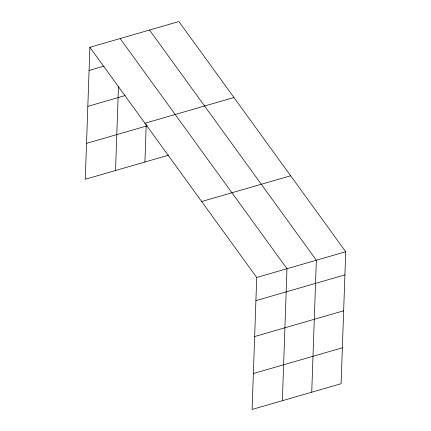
<?xml version="1.0" encoding="UTF-8"?>
<svg xmlns="http://www.w3.org/2000/svg" width="431" height="431" viewBox="0 0 431 431"><rect width="100%" height="100%" fill="white"/><g stroke="black" fill="none" stroke-linecap="round" stroke-linejoin="round"><path stroke-width="0.65" d="M89.89 47.286L256.714 277.472L252.103 409.45L341.11 383.714L345.721 251.736L178.897 21.55L89.89 47.286L85.279 179.264L168.543 155.192M115.54 170.514L118.482 86.297M144.913 162.024L146.238 124.128M282.364 400.701L286.976 268.723L120.152 38.537M311.737 392.205L316.349 260.227L149.525 30.046M89.077 70.442L103.887 66.158M87.827 106.355L125.114 95.574M144.94 123.25L233.947 97.508M86.534 143.356L147.445 125.739M201.66 201.509L290.666 175.773M256.714 277.472L345.721 251.736M255.901 300.628L344.913 274.886M254.651 336.541L343.658 310.799M253.358 373.537L342.365 347.801"/></g></svg>
